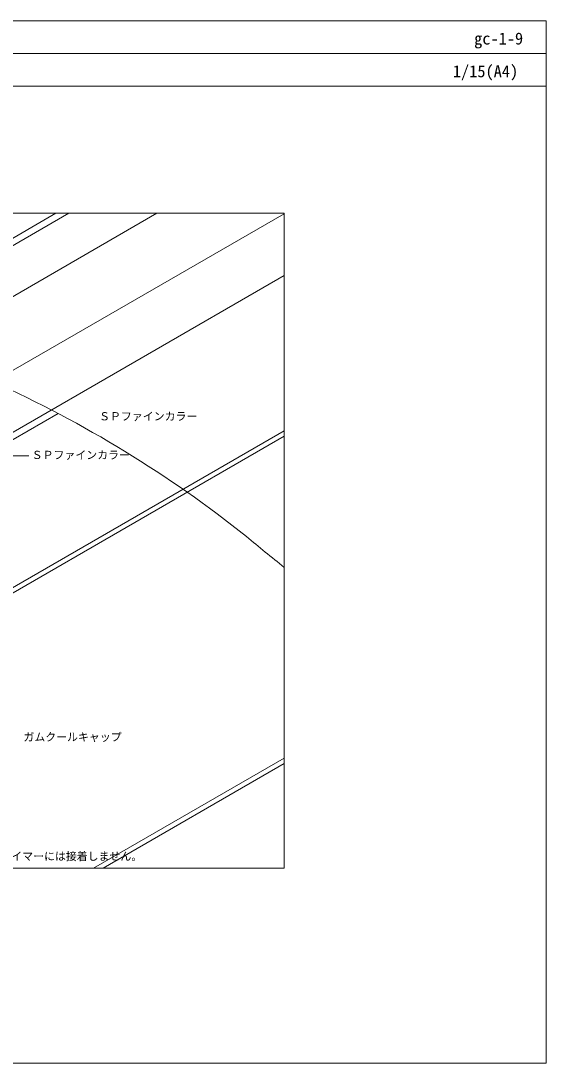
# Model space of a CAD drawing. Units: millimetres, scale not verified. Extents: x -2070 to 2070, y -1433 to 1432.
# Drawn here: x 626 to 2070, y -1433 to 1432 of the extents above; entities that cross this region are included whole.
import ezdxf
from ezdxf.enums import TextEntityAlignment as Align

# ---------------------------------------------------------------- set-up
doc = ezdxf.new("R2010")
doc.units = ezdxf.units.MM
doc.header["$LTSCALE"] = 5
for name, color, linetype, lineweight in [('0-0_0', 7, 'Continuous', 18), ('0-1_WAKU', 7, 'Continuous', 18), ('0-2_KUTAI', 3, 'Continuous', 18), ('0-3_BOUSUI', 1, 'Continuous', 18), ('0-4_MOJI', 7, 'Continuous', 18)]:
    doc.layers.add(name, color=color, linetype=linetype, lineweight=lineweight)
doc.styles.add('ＭＳ ゴシック', font='')
doc.styles.get('ＭＳ ゴシック').set_extended_font_data('MS Gothic')

msp = doc.modelspace()

# ---------------------------------------------------------------- linework, layer by layer
at = {"layer": '0-0_0'}
msp.add_line((-2070.045, 1342.46), (2069.955, 1342.46), dxfattribs=at)
msp.add_lwpolyline([(-1350.045, -896.562), (1349.955, -896.562), (1349.955, 903.438), (-1350.045, 903.438)], close=True, dxfattribs=at)
at = {"layer": '0-1_WAKU'}
for points in [[(-2070.045, -1432.54), (2069.955, -1432.54), (2069.955, 1432.46), (-2070.045, 1432.46)], [(2069.955, 1252.46), (-2070.045, 1252.46), (-2070.045, 1432.46), (2069.955, 1432.46)], [(-2070.045, -1432.54), (2069.955, -1432.54), (2069.955, 1432.46), (-2070.045, 1432.46)]]:
    msp.add_lwpolyline(points, close=True, dxfattribs=at)
at = {"layer": '0-2_KUTAI'}
for p, q in [((333.685, 678.838), (722.704, 903.438)), ((342.102, 523.438), (1000.281, 903.438)), ((342.102, 663.438), (757.794, 903.438))]:
    msp.add_line(p, q, dxfattribs=at)
at = {"layer": '0-3_BOUSUI'}
for p, q in [((-378.432, -95.562), (1349.955, 902.322)), ((34.191, -27.334), (1349.955, 732.322)), ((-125.552, -139.562), (728.282, 353.4)), ((151.137, -401.308), (1349.955, 290.83)), ((826.197, -896.562), (1349.955, -594.17)), ((852.178, -896.562), (1349.955, -609.17))]:
    msp.add_line(p, q, dxfattribs=at)
msp.add_lwpolyline([(146.806, -393.808), (142.476, -391.308), (1349.955, 305.83)], dxfattribs=at)
for centre, radius, start, end in [((-811.337, -2571.259), 3305.156, 51.49248, 65.67587), ((4160.701, 3464.217), 4515.399, 229.80512, 231.50251)]:
    msp.add_arc(centre, radius, start, end, dxfattribs=at)
at = {"layer": '0-4_MOJI'}
msp.add_line((648.416, 236.467), (603.416, 236.467), dxfattribs=at)

# ---------------------------------------------------------------- texts
at = {"layer": '0-1_WAKU', "style": 'ＭＳ ゴシック'}
for s, p in [('gc-1-9', (1872.023, 1357.46)), ('1/15(A4)', (1813.546, 1267.46))]:
    msp.add_text(s, height=32.99, dxfattribs=at).set_placement(p, align=Align.BOTTOM_LEFT)
at = {"layer": '0-4_MOJI', "style": 'ＭＳ ゴシック'}
for s, p in [('ＳＰファインカラー', (841.18, 327.696)), ('ＳＰファインカラー', (655.916, 221.467)), ('ガムクールキャップ', (633.232, -553.83)), ('※ＧＣラインはアスファルトプライマーには接着しません。', (149.955, -881.562))]:
    msp.add_text(s, height=21.99, dxfattribs=at).set_placement(p, align=Align.BOTTOM_LEFT)

doc.saveas('drawing.dxf')
